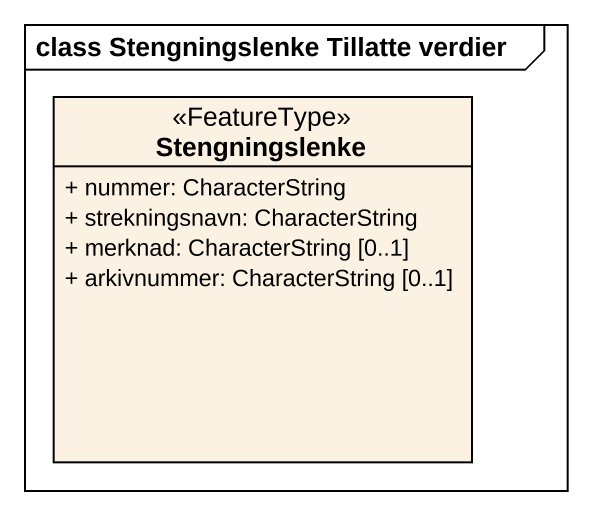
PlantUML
@startuml
mainframe class Stengningslenke Tillatte verdier
hide circle
hide empty members
skinparam classAttributeIconSize 0
class Stengningslenke <<FeatureType>> {
  + nummer: CharacterString
  + strekningsnavn: CharacterString
  + merknad: CharacterString [0..1]
  + arkivnummer: CharacterString [0..1]
}
@enduml
